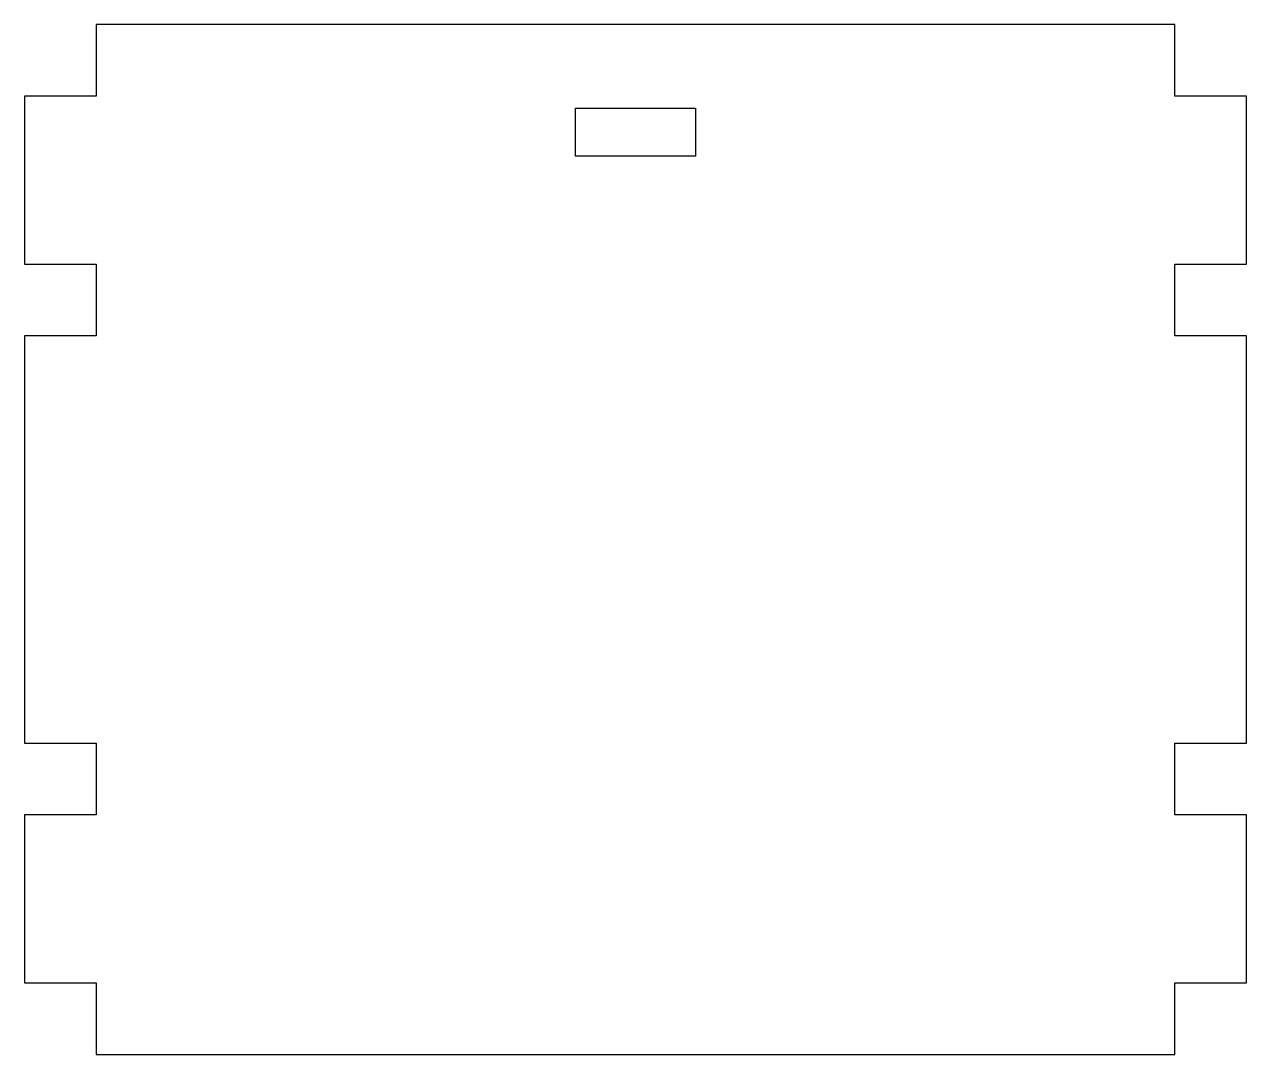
# Model space of a CAD drawing. Header units: metres. Extents: x -25.5 to 25.5, y -21.5 to 21.5.
import ezdxf

# ---------------------------------------------------------------- set-up
doc = ezdxf.new("R2010")
doc.units = ezdxf.units.M

msp = doc.modelspace()

# ---------------------------------------------------------------- linework, layer by layer
for p, q in [((22.5, 21.5), (-22.5, 21.5)), ((-22.5, 21.5), (-22.5, 18.5)), ((22.5, 18.5), (22.5, 21.5)), ((-22.5, 18.5), (-25.5, 18.5)), ((-25.5, 18.5), (-25.5, 11.5)), ((25.5, 18.5), (22.5, 18.5)), ((25.5, 11.5), (25.5, 18.5)), ((-2.5, 16), (-2.5, 18)), ((-2.5, 18), (2.5, 18)), ((2.5, 18), (2.5, 16)), ((2.5, 16), (-2.5, 16)), ((-25.5, 11.5), (-22.5, 11.5)), ((-22.5, 11.5), (-22.5, 8.5)), ((22.5, 8.5), (22.5, 11.5)), ((22.5, 11.5), (25.5, 11.5)), ((-22.5, 8.5), (-25.5, 8.5)), ((-25.5, 8.5), (-25.5, -8.5)), ((25.5, 8.5), (22.5, 8.5)), ((25.5, -8.5), (25.5, 8.5)), ((-25.5, -8.5), (-22.5, -8.5)), ((-22.5, -8.5), (-22.5, -11.5)), ((22.5, -11.5), (22.5, -8.5)), ((22.5, -8.5), (25.5, -8.5)), ((-22.5, -11.5), (-25.5, -11.5)), ((-25.5, -11.5), (-25.5, -18.5)), ((25.5, -11.5), (22.5, -11.5)), ((25.5, -18.5), (25.5, -11.5)), ((-25.5, -18.5), (-22.5, -18.5)), ((-22.5, -18.5), (-22.5, -21.5)), ((22.5, -21.5), (22.5, -18.5)), ((22.5, -18.5), (25.5, -18.5)), ((-22.5, -21.5), (22.5, -21.5))]:
    msp.add_line(p, q)

doc.saveas('drawing.dxf')
